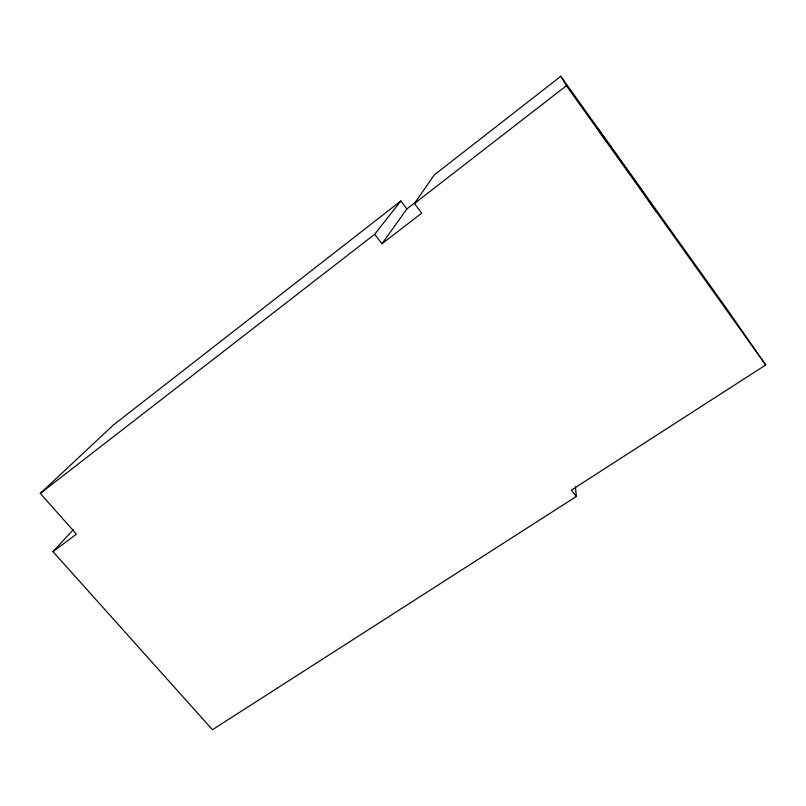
<?xml version="1.0" encoding="UTF-8"?>
<svg xmlns="http://www.w3.org/2000/svg" width="806" height="806" viewBox="0 0 806 806"><rect width="100%" height="100%" fill="white"/><g stroke="black" fill="none" stroke-linecap="round" stroke-linejoin="round"><path stroke-width="1.21" d="M381.963 243.765L406.909 208.925L400.844 200.976L374.649 234.314L381.963 243.765L421.74 213.147L414.405 203.515L434.293 174.902L560.835 76.288L727.486 309.847L765.7 364.967L571.383 490.108L576.32 496.486L212.441 729.712L52.995 551.657L73.296 529.703M52.995 551.657L76.419 534.116L40.3 493.403L113.445 424.943L400.844 200.976M406.909 208.925L416.752 201.299M40.3 493.403L374.649 234.314M414.405 203.515L566.386 85.738L560.835 76.288M566.386 85.738L765.7 364.967M656.235 211.605L640.71 188.634L596.873 127.207L606.132 141.423M575.434 486.592L576.32 496.486"/></g></svg>
